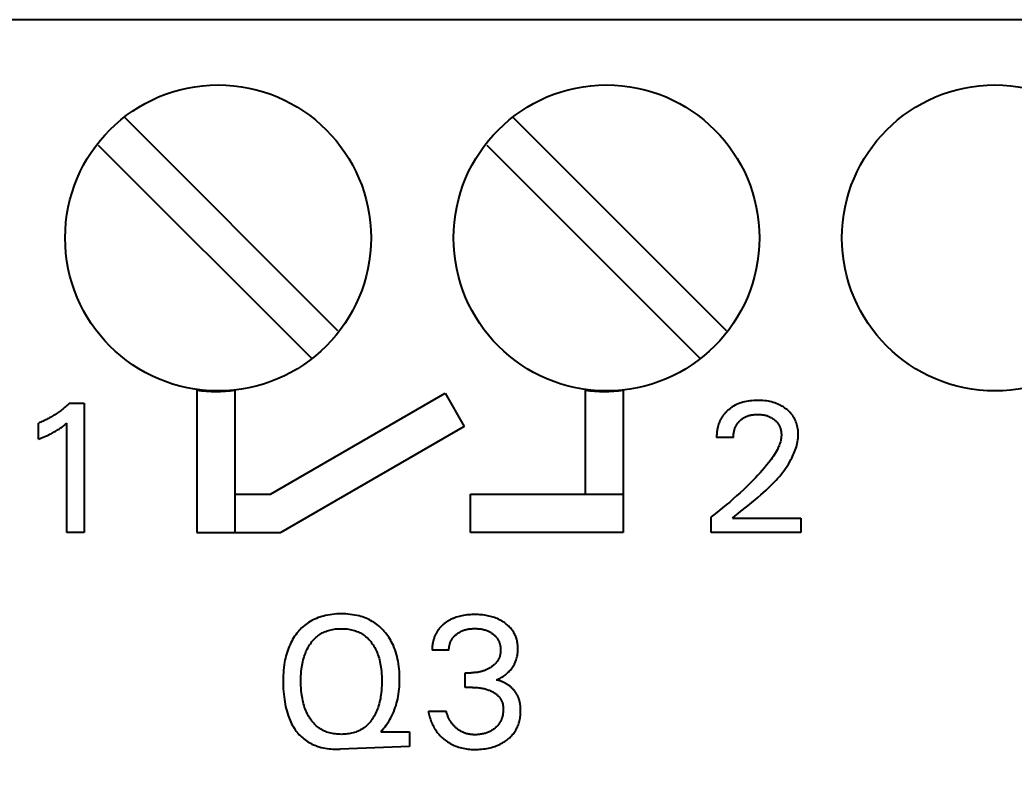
# Model space of a CAD drawing. Extents: x 0 to 420, y 0 to 297.
# Drawn here: x 150.22 to 163.22, y 171.09 to 180.86 of the extents above; entities that cross this region are included whole.
import ezdxf
from ezdxf.enums import TextEntityAlignment as Align

# ---------------------------------------------------------------- set-up
doc = ezdxf.new("R2010")
doc.units = 0
doc.header["$LTSCALE"] = 23.1
doc.layers.add('10000_FRONT', color=7, linetype='CONTINUOUS')
doc.layers.add('10100_DIM_FRONT', color=7, linetype='CONTINUOUS')
doc.dimstyles.get("Standard").update_dxf_attribs({"dimtxt": 2.5, "dimasz": 2.5, "dimexe": 1.25, "dimexo": 0.625, "dimtad": 1, "dimcen": 2.5, "dimazin": 3, "dimtfac": 1, "dimtmove": 0, "dimatfit": 3})

# ---------------------------------------------------------------- blocks, each defined once
blk = doc.blocks.new('*D1')
at = {"layer": '10100_DIM_FRONT', "color": 7, "linetype": 'CONTINUOUS'}
for p, q in [((138.963, 175.006), (138.963, 152.846)), ((183.263, 170.856), (183.263, 152.846)), ((138.963, 154.846), (161.113, 154.846)), ((183.263, 154.846), (161.113, 154.846))]:
    blk.add_line(p, q, dxfattribs=at)
for points in [[(142.463, 155.346), (138.963, 154.846), (142.463, 154.346)], [(179.763, 154.346), (183.263, 154.846), (179.763, 155.346)]]:
    blk.add_solid(points, dxfattribs=at)
blk.add_text('44.3', height=3.5, dxfattribs=at).set_placement((155.964, 155.721), (165.964, 155.721), align=Align.FIT)

msp = doc.modelspace()

# ---------------------------------------------------------------- linework, layer by layer
at = {"layer": '10000_FRONT', "color": 7, "linetype": 'CONTINUOUS'}
for p, q in [((182.263, 180.856), (148.763, 180.856)), ((154.381, 176.792), (151.596, 179.577)), ((159.461, 176.792), (156.676, 179.577)), ((151.246, 179.22), (154.03, 176.436)), ((156.326, 179.22), (159.11, 176.436)), ((152.533, 176.014), (152.533, 174.156)), ((153.033, 176.014), (153.033, 174.156)), ((153.499, 174.656), (155.783, 175.975)), ((155.783, 175.975), (156.033, 175.542)), ((157.613, 176.014), (157.613, 174.656)), ((158.113, 176.014), (158.113, 174.156)), ((150.835, 175.813), (150.822, 175.803)), ((150.847, 175.824), (150.835, 175.813)), ((150.859, 175.835), (150.847, 175.824)), ((150.87, 175.847), (150.859, 175.835)), ((150.87, 175.847), (151.063, 175.847)), ((151.063, 175.847), (151.063, 174.156)), ((159.575, 175.818), (159.556, 175.807)), ((159.594, 175.827), (159.575, 175.818)), ((159.614, 175.836), (159.594, 175.827)), ((159.635, 175.844), (159.614, 175.836)), ((159.656, 175.851), (159.635, 175.844)), ((159.677, 175.858), (159.656, 175.851)), ((159.698, 175.863), (159.677, 175.858)), ((159.72, 175.868), (159.698, 175.863)), ((159.744, 175.872), (159.72, 175.868)), ((159.769, 175.876), (159.744, 175.872)), ((159.793, 175.878), (159.769, 175.876)), ((159.818, 175.88), (159.793, 175.878)), ((159.842, 175.881), (159.818, 175.88)), ((159.867, 175.882), (159.842, 175.881)), ((159.891, 175.881), (159.867, 175.882)), ((159.915, 175.881), (159.891, 175.881)), ((159.939, 175.879), (159.915, 175.881)), ((159.962, 175.877), (159.939, 175.879)), ((159.986, 175.874), (159.962, 175.877)), ((160.01, 175.87), (159.986, 175.874)), ((160.031, 175.865), (160.01, 175.87)), ((160.052, 175.861), (160.031, 175.865)), ((160.073, 175.855), (160.052, 175.861)), ((160.094, 175.849), (160.073, 175.855)), ((160.114, 175.841), (160.094, 175.849)), ((160.134, 175.834), (160.114, 175.841)), ((160.152, 175.825), (160.134, 175.834)), ((160.171, 175.816), (160.152, 175.825)), ((160.188, 175.807), (160.171, 175.816)), ((150.666, 175.687), (150.652, 175.678)), ((150.679, 175.695), (150.666, 175.687)), ((150.693, 175.704), (150.679, 175.695)), ((150.706, 175.713), (150.693, 175.704)), ((150.72, 175.722), (150.706, 175.713)), ((150.733, 175.732), (150.72, 175.722)), ((150.746, 175.741), (150.733, 175.732)), ((150.759, 175.751), (150.746, 175.741)), ((150.772, 175.761), (150.759, 175.751)), ((150.785, 175.771), (150.772, 175.761)), ((150.797, 175.781), (150.785, 175.771)), ((150.81, 175.792), (150.797, 175.781)), ((150.822, 175.803), (150.81, 175.792)), ((159.415, 175.681), (159.411, 175.674)), ((159.42, 175.688), (159.415, 175.681)), ((159.425, 175.694), (159.42, 175.688)), ((159.43, 175.701), (159.425, 175.694)), ((159.435, 175.707), (159.43, 175.701)), ((159.441, 175.713), (159.435, 175.707)), ((159.446, 175.719), (159.441, 175.713)), ((159.452, 175.725), (159.446, 175.719)), ((159.457, 175.731), (159.452, 175.725)), ((159.463, 175.737), (159.457, 175.731)), ((159.469, 175.742), (159.463, 175.737)), ((159.475, 175.748), (159.469, 175.742)), ((159.481, 175.753), (159.475, 175.748)), ((159.487, 175.759), (159.481, 175.753)), ((159.504, 175.772), (159.487, 175.759)), ((159.521, 175.785), (159.504, 175.772)), ((159.538, 175.796), (159.521, 175.785)), ((159.556, 175.807), (159.538, 175.796)), ((159.74, 175.679), (159.75, 175.682)), ((159.75, 175.682), (159.759, 175.685)), ((159.759, 175.685), (159.769, 175.687)), ((159.769, 175.687), (159.779, 175.69)), ((159.779, 175.69), (159.79, 175.692)), ((159.79, 175.692), (159.801, 175.694)), ((159.801, 175.694), (159.812, 175.695)), ((159.812, 175.695), (159.823, 175.696)), ((159.823, 175.696), (159.834, 175.697)), ((159.834, 175.697), (159.845, 175.698)), ((159.845, 175.698), (159.856, 175.698)), ((159.856, 175.698), (159.867, 175.699)), ((159.867, 175.699), (159.879, 175.698)), ((159.879, 175.698), (159.891, 175.698)), ((159.891, 175.698), (159.904, 175.697)), ((159.904, 175.697), (159.916, 175.696)), ((159.916, 175.696), (159.928, 175.695)), ((159.928, 175.695), (159.94, 175.693)), ((159.94, 175.693), (159.952, 175.691)), ((159.952, 175.691), (159.962, 175.689)), ((159.962, 175.689), (159.971, 175.687)), ((159.971, 175.687), (159.981, 175.684)), ((159.981, 175.684), (159.99, 175.682)), ((159.99, 175.682), (159.999, 175.679)), ((160.206, 175.796), (160.188, 175.807)), ((160.223, 175.785), (160.206, 175.796)), ((160.239, 175.773), (160.223, 175.785)), ((160.254, 175.762), (160.239, 175.773)), ((160.268, 175.75), (160.254, 175.762)), ((160.281, 175.737), (160.268, 175.75)), ((160.294, 175.724), (160.281, 175.737)), ((160.306, 175.711), (160.294, 175.724)), ((160.318, 175.696), (160.306, 175.711)), ((160.329, 175.682), (160.318, 175.696)), ((160.339, 175.667), (160.329, 175.682)), ((150.478, 175.591), (150.463, 175.585)), ((150.463, 175.373), (150.463, 175.585)), ((150.493, 175.597), (150.478, 175.591)), ((150.508, 175.604), (150.493, 175.597)), ((150.523, 175.61), (150.508, 175.604)), ((150.538, 175.617), (150.523, 175.61)), ((150.552, 175.624), (150.538, 175.617)), ((150.567, 175.631), (150.552, 175.624)), ((150.582, 175.639), (150.567, 175.631)), ((150.596, 175.646), (150.582, 175.639)), ((150.61, 175.654), (150.596, 175.646)), ((150.624, 175.662), (150.61, 175.654)), ((150.638, 175.67), (150.624, 175.662)), ((150.652, 175.678), (150.638, 175.67)), ((150.788, 175.546), (150.799, 175.555)), ((150.799, 175.555), (150.817, 175.569)), ((150.817, 175.569), (150.835, 175.584)), ((150.835, 174.156), (150.835, 175.584)), ((159.355, 175.557), (159.352, 175.549)), ((159.358, 175.566), (159.355, 175.557)), ((159.36, 175.574), (159.358, 175.566)), ((159.363, 175.582), (159.36, 175.574)), ((159.366, 175.59), (159.363, 175.582)), ((159.37, 175.599), (159.366, 175.59)), ((159.373, 175.607), (159.37, 175.599)), ((159.377, 175.615), (159.373, 175.607)), ((159.38, 175.623), (159.377, 175.615)), ((159.384, 175.63), (159.38, 175.623)), ((159.388, 175.638), (159.384, 175.63)), ((159.393, 175.646), (159.388, 175.638)), ((159.397, 175.653), (159.393, 175.646)), ((159.402, 175.661), (159.397, 175.653)), ((159.406, 175.668), (159.402, 175.661)), ((159.411, 175.674), (159.406, 175.668)), ((159.588, 175.55), (159.592, 175.557)), ((159.592, 175.557), (159.596, 175.565)), ((159.596, 175.565), (159.601, 175.572)), ((159.601, 175.572), (159.606, 175.579)), ((159.606, 175.579), (159.611, 175.586)), ((159.611, 175.586), (159.616, 175.593)), ((159.616, 175.593), (159.622, 175.599)), ((159.622, 175.599), (159.628, 175.606)), ((159.628, 175.606), (159.633, 175.612)), ((159.633, 175.612), (159.64, 175.618)), ((159.64, 175.618), (159.647, 175.624)), ((159.647, 175.624), (159.654, 175.631)), ((159.654, 175.631), (159.662, 175.637)), ((159.662, 175.637), (159.67, 175.642)), ((159.67, 175.642), (159.678, 175.648)), ((159.678, 175.648), (159.686, 175.653)), ((159.686, 175.653), (159.695, 175.658)), ((159.695, 175.658), (159.703, 175.663)), ((159.703, 175.663), (159.712, 175.667)), ((159.712, 175.667), (159.721, 175.671)), ((159.721, 175.671), (159.731, 175.675)), ((159.731, 175.675), (159.74, 175.679)), ((159.999, 175.679), (160.008, 175.675)), ((160.008, 175.675), (160.017, 175.672)), ((160.017, 175.672), (160.026, 175.668)), ((160.026, 175.668), (160.035, 175.664)), ((160.035, 175.664), (160.043, 175.66)), ((160.043, 175.66), (160.051, 175.656)), ((160.051, 175.656), (160.059, 175.651)), ((160.059, 175.651), (160.066, 175.646)), ((160.066, 175.646), (160.074, 175.641)), ((160.074, 175.641), (160.081, 175.636)), ((160.081, 175.636), (160.088, 175.63)), ((160.088, 175.63), (160.095, 175.624)), ((160.095, 175.624), (160.101, 175.619)), ((160.101, 175.619), (160.107, 175.613)), ((160.107, 175.613), (160.113, 175.607)), ((160.113, 175.607), (160.119, 175.601)), ((160.119, 175.601), (160.124, 175.594)), ((160.124, 175.594), (160.13, 175.588)), ((160.13, 175.588), (160.135, 175.581)), ((160.135, 175.581), (160.139, 175.574)), ((160.139, 175.574), (160.144, 175.567)), ((160.144, 175.567), (160.148, 175.56)), ((160.148, 175.56), (160.152, 175.552)), ((160.152, 175.552), (160.156, 175.544)), ((160.348, 175.651), (160.339, 175.667)), ((160.356, 175.635), (160.348, 175.651)), ((160.364, 175.619), (160.356, 175.635)), ((160.371, 175.602), (160.364, 175.619)), ((160.377, 175.585), (160.371, 175.602)), ((160.383, 175.568), (160.377, 175.585)), ((160.388, 175.549), (160.383, 175.568)), ((150.568, 175.417), (150.583, 175.424)), ((150.583, 175.424), (150.598, 175.431)), ((150.598, 175.431), (150.613, 175.438)), ((150.613, 175.438), (150.628, 175.446)), ((150.628, 175.446), (150.643, 175.454)), ((150.643, 175.454), (150.658, 175.462)), ((150.658, 175.462), (150.67, 175.469)), ((150.67, 175.469), (150.683, 175.476)), ((150.683, 175.476), (150.696, 175.484)), ((150.696, 175.484), (150.708, 175.491)), ((150.708, 175.491), (150.721, 175.499)), ((150.721, 175.499), (150.733, 175.507)), ((150.733, 175.507), (150.744, 175.514)), ((150.744, 175.514), (150.754, 175.521)), ((150.754, 175.521), (150.765, 175.529)), ((150.765, 175.529), (150.776, 175.537)), ((150.776, 175.537), (150.788, 175.546)), ((156.033, 175.542), (153.633, 174.156)), ((159.334, 175.436), (159.333, 175.426)), ((159.333, 175.426), (159.333, 175.416)), ((159.335, 175.455), (159.334, 175.445)), ((159.334, 175.445), (159.334, 175.436)), ((159.336, 175.464), (159.335, 175.455)), ((159.337, 175.474), (159.336, 175.464)), ((159.339, 175.484), (159.337, 175.474)), ((159.34, 175.493), (159.339, 175.484)), ((159.342, 175.503), (159.34, 175.493)), ((159.344, 175.512), (159.342, 175.503)), ((159.346, 175.522), (159.344, 175.512)), ((159.348, 175.531), (159.346, 175.522)), ((159.35, 175.54), (159.348, 175.531)), ((159.352, 175.549), (159.35, 175.54)), ((159.554, 175.419), (159.555, 175.43)), ((159.555, 175.43), (159.556, 175.441)), ((159.556, 175.441), (159.557, 175.452)), ((159.557, 175.452), (159.559, 175.463)), ((159.559, 175.463), (159.561, 175.473)), ((159.561, 175.473), (159.563, 175.484)), ((159.563, 175.484), (159.565, 175.493)), ((159.565, 175.493), (159.568, 175.501)), ((159.568, 175.501), (159.57, 175.509)), ((159.57, 175.509), (159.573, 175.518)), ((159.573, 175.518), (159.576, 175.526)), ((159.576, 175.526), (159.58, 175.534)), ((159.58, 175.534), (159.584, 175.542)), ((159.584, 175.542), (159.588, 175.55)), ((160.156, 175.544), (160.159, 175.537)), ((160.159, 175.537), (160.162, 175.529)), ((160.162, 175.529), (160.165, 175.521)), ((160.165, 175.521), (160.167, 175.513)), ((160.167, 175.513), (160.17, 175.505)), ((160.17, 175.505), (160.172, 175.496)), ((160.172, 175.496), (160.174, 175.486)), ((160.174, 175.486), (160.176, 175.477)), ((160.176, 175.477), (160.177, 175.468)), ((160.177, 175.468), (160.179, 175.459)), ((160.179, 175.459), (160.179, 175.449)), ((160.179, 175.449), (160.18, 175.44)), ((160.18, 175.421), (160.179, 175.405)), ((160.18, 175.44), (160.18, 175.431)), ((160.18, 175.431), (160.18, 175.421)), ((160.392, 175.529), (160.388, 175.549)), ((160.395, 175.51), (160.392, 175.529)), ((160.398, 175.49), (160.395, 175.51)), ((160.399, 175.471), (160.398, 175.49)), ((160.4, 175.451), (160.399, 175.471)), ((160.4, 175.431), (160.4, 175.451)), ((160.4, 175.409), (160.4, 175.431)), ((150.463, 175.373), (150.484, 175.382)), ((150.484, 175.382), (150.505, 175.39)), ((150.505, 175.39), (150.526, 175.399)), ((150.526, 175.399), (150.547, 175.408)), ((150.547, 175.408), (150.568, 175.417)), ((159.333, 175.416), (159.333, 175.407)), ((159.333, 175.407), (159.333, 175.397)), ((159.554, 175.397), (159.333, 175.397)), ((159.554, 175.408), (159.554, 175.419)), ((159.554, 175.397), (159.554, 175.408)), ((160.152, 175.294), (160.145, 175.279)), ((160.157, 175.31), (160.152, 175.294)), ((160.163, 175.325), (160.157, 175.31)), ((160.167, 175.341), (160.163, 175.325)), ((160.171, 175.357), (160.167, 175.341)), ((160.175, 175.373), (160.171, 175.357)), ((160.177, 175.389), (160.175, 175.373)), ((160.179, 175.405), (160.177, 175.389)), ((160.376, 175.275), (160.382, 175.297)), ((160.382, 175.297), (160.387, 175.319)), ((160.387, 175.319), (160.392, 175.341)), ((160.392, 175.341), (160.395, 175.364)), ((160.395, 175.364), (160.398, 175.386)), ((160.398, 175.386), (160.4, 175.409)), ((160.089, 175.173), (160.076, 175.152)), ((160.103, 175.195), (160.089, 175.173)), ((160.116, 175.218), (160.103, 175.195)), ((160.128, 175.24), (160.116, 175.218)), ((160.139, 175.264), (160.128, 175.24)), ((160.145, 175.279), (160.139, 175.264)), ((160.326, 175.147), (160.335, 175.168)), ((160.335, 175.168), (160.345, 175.189)), ((160.345, 175.189), (160.353, 175.21)), ((160.353, 175.21), (160.361, 175.232)), ((160.361, 175.232), (160.369, 175.253)), ((160.369, 175.253), (160.376, 175.275)), ((159.987, 175.034), (159.959, 175)), ((160.015, 175.069), (159.987, 175.034)), ((160.031, 175.089), (160.015, 175.069)), ((160.046, 175.11), (160.031, 175.089)), ((160.061, 175.131), (160.046, 175.11)), ((160.076, 175.152), (160.061, 175.131)), ((160.254, 175.021), (160.272, 175.049)), ((160.272, 175.049), (160.289, 175.077)), ((160.289, 175.077), (160.305, 175.107)), ((160.305, 175.107), (160.316, 175.127)), ((160.316, 175.127), (160.326, 175.147)), ((159.901, 174.933), (159.87, 174.9)), ((159.93, 174.966), (159.901, 174.933)), ((159.959, 175), (159.93, 174.966)), ((160.155, 174.888), (160.176, 174.914)), ((160.176, 174.914), (160.196, 174.94)), ((160.196, 174.94), (160.216, 174.966)), ((160.216, 174.966), (160.235, 174.993)), ((160.235, 174.993), (160.254, 175.021)), ((159.768, 174.794), (159.726, 174.753)), ((159.809, 174.836), (159.768, 174.794)), ((159.84, 174.868), (159.809, 174.836)), ((159.87, 174.9), (159.84, 174.868)), ((160.042, 174.767), (160.065, 174.79)), ((160.065, 174.79), (160.088, 174.814)), ((160.088, 174.814), (160.111, 174.839)), ((160.111, 174.839), (160.133, 174.863)), ((160.133, 174.863), (160.155, 174.888)), ((153.033, 174.656), (153.499, 174.656)), ((156.113, 174.156), (156.113, 174.656)), ((156.113, 174.656), (158.113, 174.656)), ((159.64, 174.673), (159.595, 174.633)), ((159.683, 174.713), (159.64, 174.673)), ((159.726, 174.753), (159.683, 174.713)), ((159.874, 174.614), (159.911, 174.646)), ((159.911, 174.646), (159.947, 174.678)), ((159.947, 174.678), (159.983, 174.71)), ((159.983, 174.71), (160.018, 174.744)), ((160.018, 174.744), (160.042, 174.767)), ((159.458, 174.515), (159.41, 174.475)), ((159.504, 174.553), (159.458, 174.515)), ((159.55, 174.593), (159.504, 174.553)), ((159.595, 174.633), (159.55, 174.593)), ((159.724, 174.492), (159.762, 174.522)), ((159.762, 174.522), (159.799, 174.552)), ((159.799, 174.552), (159.837, 174.583)), ((159.837, 174.583), (159.874, 174.614)), ((159.313, 174.398), (159.263, 174.36)), ((159.362, 174.436), (159.313, 174.398)), ((159.41, 174.475), (159.362, 174.436)), ((159.576, 174.372), (159.613, 174.402)), ((159.613, 174.402), (159.65, 174.432)), ((159.65, 174.432), (159.724, 174.492)), ((159.263, 174.156), (159.263, 174.36)), ((159.54, 174.342), (159.576, 174.372)), ((159.54, 174.342), (160.435, 174.342)), ((160.435, 174.342), (160.435, 174.156)), ((151.063, 174.156), (150.835, 174.156)), ((152.533, 174.156), (153.633, 174.156)), ((158.113, 174.156), (156.113, 174.156)), ((160.435, 174.156), (159.263, 174.156)), ((154.306, 173.084), (154.277, 173.08)), ((154.336, 173.087), (154.306, 173.084)), ((154.365, 173.089), (154.336, 173.087)), ((154.395, 173.09), (154.365, 173.089)), ((154.425, 173.09), (154.395, 173.09)), ((154.454, 173.09), (154.425, 173.09)), ((154.483, 173.089), (154.454, 173.09)), ((154.512, 173.087), (154.483, 173.089)), ((154.541, 173.084), (154.512, 173.087)), ((154.57, 173.08), (154.541, 173.084)), ((154.599, 173.075), (154.57, 173.08)), ((156.13, 173.081), (156.108, 173.08)), ((156.151, 173.081), (156.13, 173.081)), ((156.173, 173.082), (156.151, 173.081)), ((156.194, 173.081), (156.173, 173.082)), ((156.215, 173.081), (156.194, 173.081)), ((156.235, 173.08), (156.215, 173.081)), ((153.959, 172.951), (153.941, 172.937)), ((153.978, 172.965), (153.959, 172.951)), ((153.997, 172.978), (153.978, 172.965)), ((154.017, 172.99), (153.997, 172.978)), ((154.037, 173.002), (154.017, 172.99)), ((154.058, 173.013), (154.037, 173.002)), ((154.079, 173.023), (154.058, 173.013)), ((154.101, 173.032), (154.079, 173.023)), ((154.123, 173.041), (154.101, 173.032)), ((154.145, 173.049), (154.123, 173.041)), ((154.168, 173.056), (154.145, 173.049)), ((154.19, 173.062), (154.168, 173.056)), ((154.219, 173.069), (154.19, 173.062)), ((154.248, 173.075), (154.219, 173.069)), ((154.277, 173.08), (154.248, 173.075)), ((154.628, 173.07), (154.599, 173.075)), ((154.656, 173.063), (154.628, 173.07)), ((154.679, 173.057), (154.656, 173.063)), ((154.701, 173.05), (154.679, 173.057)), ((154.723, 173.042), (154.701, 173.05)), ((154.745, 173.034), (154.723, 173.042)), ((154.766, 173.025), (154.745, 173.034)), ((154.788, 173.015), (154.766, 173.025)), ((154.808, 173.004), (154.788, 173.015)), ((154.829, 172.993), (154.808, 173.004)), ((154.849, 172.981), (154.829, 172.993)), ((154.868, 172.968), (154.849, 172.981)), ((154.886, 172.955), (154.868, 172.968)), ((154.904, 172.941), (154.886, 172.955)), ((155.76, 172.953), (155.752, 172.947)), ((155.767, 172.959), (155.76, 172.953)), ((155.775, 172.965), (155.767, 172.959)), ((155.782, 172.971), (155.775, 172.965)), ((155.791, 172.977), (155.782, 172.971)), ((155.8, 172.983), (155.791, 172.977)), ((155.808, 172.989), (155.8, 172.983)), ((155.817, 172.994), (155.808, 172.989)), ((155.826, 173), (155.817, 172.994)), ((155.835, 173.005), (155.826, 173)), ((155.845, 173.01), (155.835, 173.005)), ((155.854, 173.015), (155.845, 173.01)), ((155.863, 173.02), (155.854, 173.015)), ((155.873, 173.024), (155.863, 173.02)), ((155.883, 173.028), (155.873, 173.024)), ((155.892, 173.032), (155.883, 173.028)), ((155.91, 173.039), (155.892, 173.032)), ((155.928, 173.046), (155.91, 173.039)), ((155.947, 173.052), (155.928, 173.046)), ((155.966, 173.057), (155.947, 173.052)), ((155.984, 173.062), (155.966, 173.057)), ((156.003, 173.066), (155.984, 173.062)), ((156.022, 173.069), (156.003, 173.066)), ((156.044, 173.073), (156.022, 173.069)), ((156.065, 173.076), (156.044, 173.073)), ((156.087, 173.078), (156.065, 173.076)), ((156.108, 173.08), (156.087, 173.078)), ((156.256, 173.078), (156.235, 173.08)), ((156.277, 173.076), (156.256, 173.078)), ((156.298, 173.073), (156.277, 173.076)), ((156.318, 173.07), (156.298, 173.073)), ((156.337, 173.066), (156.318, 173.07)), ((156.356, 173.062), (156.337, 173.066)), ((156.374, 173.058), (156.356, 173.062)), ((156.392, 173.053), (156.374, 173.058)), ((156.411, 173.047), (156.392, 173.053)), ((156.429, 173.041), (156.411, 173.047)), ((156.446, 173.035), (156.429, 173.041)), ((156.463, 173.028), (156.446, 173.035)), ((156.479, 173.02), (156.463, 173.028)), ((156.495, 173.012), (156.479, 173.02)), ((156.511, 173.004), (156.495, 173.012)), ((156.527, 172.995), (156.511, 173.004)), ((156.542, 172.986), (156.527, 172.995)), ((156.557, 172.976), (156.542, 172.986)), ((156.569, 172.967), (156.557, 172.976)), ((156.581, 172.958), (156.569, 172.967)), ((156.593, 172.948), (156.581, 172.958)), ((153.844, 172.837), (153.829, 172.817)), ((153.859, 172.855), (153.844, 172.837)), ((153.874, 172.872), (153.859, 172.855)), ((153.89, 172.889), (153.874, 172.872)), ((153.906, 172.906), (153.89, 172.889)), ((153.923, 172.921), (153.906, 172.906)), ((153.941, 172.937), (153.923, 172.921)), ((154.131, 172.813), (154.145, 172.823)), ((154.145, 172.823), (154.16, 172.832)), ((154.16, 172.832), (154.175, 172.841)), ((154.175, 172.841), (154.19, 172.848)), ((154.19, 172.848), (154.206, 172.856)), ((154.206, 172.856), (154.222, 172.862)), ((154.222, 172.862), (154.238, 172.868)), ((154.238, 172.868), (154.255, 172.874)), ((154.255, 172.874), (154.273, 172.879)), ((154.273, 172.879), (154.292, 172.884)), ((154.292, 172.884), (154.31, 172.887)), ((154.31, 172.887), (154.329, 172.891)), ((154.329, 172.891), (154.348, 172.893)), ((154.348, 172.893), (154.367, 172.895)), ((154.367, 172.895), (154.386, 172.896)), ((154.386, 172.896), (154.405, 172.897)), ((154.405, 172.897), (154.425, 172.897)), ((154.425, 172.897), (154.444, 172.897)), ((154.444, 172.897), (154.463, 172.896)), ((154.463, 172.896), (154.482, 172.895)), ((154.482, 172.895), (154.501, 172.893)), ((154.501, 172.893), (154.52, 172.891)), ((154.52, 172.891), (154.539, 172.887)), ((154.539, 172.887), (154.558, 172.884)), ((154.558, 172.884), (154.577, 172.879)), ((154.577, 172.879), (154.595, 172.874)), ((154.595, 172.874), (154.611, 172.868)), ((154.611, 172.868), (154.628, 172.862)), ((154.628, 172.862), (154.644, 172.856)), ((154.644, 172.856), (154.66, 172.848)), ((154.66, 172.848), (154.675, 172.841)), ((154.675, 172.841), (154.69, 172.832)), ((154.69, 172.832), (154.705, 172.823)), ((154.705, 172.823), (154.72, 172.813)), ((154.922, 172.926), (154.904, 172.941)), ((154.939, 172.911), (154.922, 172.926)), ((154.956, 172.895), (154.939, 172.911)), ((154.972, 172.879), (154.956, 172.895)), ((154.987, 172.862), (154.972, 172.879)), ((155.002, 172.844), (154.987, 172.862)), ((155.017, 172.825), (155.002, 172.844)), ((155.032, 172.805), (155.017, 172.825)), ((155.659, 172.828), (155.655, 172.819)), ((155.663, 172.836), (155.659, 172.828)), ((155.668, 172.844), (155.663, 172.836)), ((155.673, 172.852), (155.668, 172.844)), ((155.678, 172.86), (155.673, 172.852)), ((155.683, 172.868), (155.678, 172.86)), ((155.688, 172.876), (155.683, 172.868)), ((155.694, 172.884), (155.688, 172.876)), ((155.699, 172.891), (155.694, 172.884)), ((155.706, 172.899), (155.699, 172.891)), ((155.712, 172.906), (155.706, 172.899)), ((155.718, 172.913), (155.712, 172.906)), ((155.725, 172.92), (155.718, 172.913)), ((155.731, 172.927), (155.725, 172.92)), ((155.738, 172.934), (155.731, 172.927)), ((155.745, 172.94), (155.738, 172.934)), ((155.752, 172.947), (155.745, 172.94)), ((155.922, 172.817), (155.929, 172.823)), ((155.929, 172.823), (155.937, 172.829)), ((155.937, 172.829), (155.946, 172.835)), ((155.946, 172.835), (155.955, 172.841)), ((155.955, 172.841), (155.964, 172.847)), ((155.964, 172.847), (155.974, 172.853)), ((155.974, 172.853), (155.984, 172.858)), ((155.984, 172.858), (155.994, 172.863)), ((155.994, 172.863), (156.004, 172.868)), ((156.004, 172.868), (156.015, 172.872)), ((156.015, 172.872), (156.026, 172.876)), ((156.026, 172.876), (156.037, 172.88)), ((156.037, 172.88), (156.048, 172.883)), ((156.048, 172.883), (156.059, 172.886)), ((156.059, 172.886), (156.07, 172.889)), ((156.07, 172.889), (156.082, 172.891)), ((156.082, 172.891), (156.094, 172.893)), ((156.094, 172.893), (156.107, 172.895)), ((156.107, 172.895), (156.12, 172.896)), ((156.12, 172.896), (156.132, 172.897)), ((156.132, 172.897), (156.145, 172.898)), ((156.145, 172.898), (156.158, 172.898)), ((156.158, 172.898), (156.17, 172.899)), ((156.17, 172.899), (156.183, 172.898)), ((156.183, 172.898), (156.196, 172.898)), ((156.196, 172.898), (156.209, 172.897)), ((156.209, 172.897), (156.222, 172.896)), ((156.222, 172.896), (156.235, 172.895)), ((156.235, 172.895), (156.248, 172.893)), ((156.248, 172.893), (156.261, 172.891)), ((156.261, 172.891), (156.272, 172.889)), ((156.272, 172.889), (156.284, 172.886)), ((156.284, 172.886), (156.295, 172.883)), ((156.295, 172.883), (156.307, 172.88)), ((156.307, 172.88), (156.318, 172.876)), ((156.318, 172.876), (156.329, 172.872)), ((156.329, 172.872), (156.34, 172.868)), ((156.34, 172.868), (156.348, 172.864)), ((156.348, 172.864), (156.357, 172.859)), ((156.357, 172.859), (156.366, 172.855)), ((156.366, 172.855), (156.374, 172.85)), ((156.374, 172.85), (156.383, 172.845)), ((156.383, 172.845), (156.391, 172.84)), ((156.391, 172.84), (156.399, 172.834)), ((156.399, 172.834), (156.407, 172.829)), ((156.407, 172.829), (156.414, 172.823)), ((156.414, 172.823), (156.421, 172.817)), ((156.604, 172.938), (156.593, 172.948)), ((156.615, 172.928), (156.604, 172.938)), ((156.626, 172.917), (156.615, 172.928)), ((156.636, 172.906), (156.626, 172.917)), ((156.646, 172.895), (156.636, 172.906)), ((156.656, 172.883), (156.646, 172.895)), ((156.664, 172.871), (156.656, 172.883)), ((156.672, 172.86), (156.664, 172.871)), ((156.679, 172.847), (156.672, 172.86)), ((156.687, 172.835), (156.679, 172.847)), ((156.693, 172.822), (156.687, 172.835)), ((156.699, 172.809), (156.693, 172.822)), ((153.764, 172.711), (153.754, 172.689)), ((153.776, 172.733), (153.764, 172.711)), ((153.788, 172.755), (153.776, 172.733)), ((153.801, 172.776), (153.788, 172.755)), ((153.814, 172.797), (153.801, 172.776)), ((153.829, 172.817), (153.814, 172.797)), ((154.01, 172.685), (154.02, 172.7)), ((154.02, 172.7), (154.03, 172.714)), ((154.03, 172.714), (154.041, 172.729)), ((154.041, 172.729), (154.053, 172.742)), ((154.053, 172.742), (154.064, 172.755)), ((154.064, 172.755), (154.077, 172.768)), ((154.077, 172.768), (154.09, 172.78)), ((154.09, 172.78), (154.103, 172.792)), ((154.103, 172.792), (154.117, 172.803)), ((154.117, 172.803), (154.131, 172.813)), ((154.72, 172.813), (154.734, 172.803)), ((154.734, 172.803), (154.747, 172.792)), ((154.747, 172.792), (154.761, 172.78)), ((154.761, 172.78), (154.774, 172.768)), ((154.774, 172.768), (154.786, 172.755)), ((154.786, 172.755), (154.798, 172.742)), ((154.798, 172.742), (154.809, 172.729)), ((154.809, 172.729), (154.82, 172.714)), ((154.82, 172.714), (154.83, 172.7)), ((154.83, 172.7), (154.84, 172.685)), ((155.046, 172.784), (155.032, 172.805)), ((155.059, 172.764), (155.046, 172.784)), ((155.071, 172.742), (155.059, 172.764)), ((155.083, 172.72), (155.071, 172.742)), ((155.094, 172.698), (155.083, 172.72)), ((155.105, 172.676), (155.094, 172.698)), ((155.617, 172.691), (155.616, 172.681)), ((155.619, 172.701), (155.617, 172.691)), ((155.62, 172.71), (155.619, 172.701)), ((155.622, 172.72), (155.62, 172.71)), ((155.624, 172.729), (155.622, 172.72)), ((155.626, 172.738), (155.624, 172.729)), ((155.629, 172.748), (155.626, 172.738)), ((155.631, 172.757), (155.629, 172.748)), ((155.634, 172.766), (155.631, 172.757)), ((155.637, 172.775), (155.634, 172.766)), ((155.64, 172.784), (155.637, 172.775)), ((155.644, 172.793), (155.64, 172.784)), ((155.647, 172.802), (155.644, 172.793)), ((155.651, 172.811), (155.647, 172.802)), ((155.655, 172.819), (155.651, 172.811)), ((155.842, 172.69), (155.845, 172.699)), ((155.845, 172.699), (155.847, 172.708)), ((155.847, 172.708), (155.85, 172.716)), ((155.85, 172.716), (155.853, 172.724)), ((155.853, 172.724), (155.857, 172.732)), ((155.857, 172.732), (155.861, 172.74)), ((155.861, 172.74), (155.865, 172.748)), ((155.865, 172.748), (155.869, 172.756)), ((155.869, 172.756), (155.874, 172.763)), ((155.874, 172.763), (155.879, 172.771)), ((155.879, 172.771), (155.884, 172.778)), ((155.884, 172.778), (155.89, 172.785)), ((155.89, 172.785), (155.896, 172.792)), ((155.896, 172.792), (155.902, 172.799)), ((155.902, 172.799), (155.909, 172.805)), ((155.909, 172.805), (155.915, 172.811)), ((155.915, 172.811), (155.922, 172.817)), ((156.421, 172.817), (156.427, 172.811)), ((156.427, 172.811), (156.434, 172.805)), ((156.434, 172.805), (156.44, 172.799)), ((156.44, 172.799), (156.446, 172.792)), ((156.446, 172.792), (156.452, 172.785)), ((156.452, 172.785), (156.457, 172.778)), ((156.457, 172.778), (156.463, 172.771)), ((156.463, 172.771), (156.468, 172.763)), ((156.468, 172.763), (156.472, 172.756)), ((156.472, 172.756), (156.477, 172.748)), ((156.477, 172.748), (156.481, 172.74)), ((156.481, 172.74), (156.484, 172.732)), ((156.484, 172.732), (156.488, 172.724)), ((156.488, 172.724), (156.491, 172.716)), ((156.491, 172.716), (156.494, 172.707)), ((156.494, 172.707), (156.496, 172.699)), ((156.496, 172.699), (156.499, 172.689)), ((156.705, 172.796), (156.699, 172.809)), ((156.71, 172.783), (156.705, 172.796)), ((156.715, 172.769), (156.71, 172.783)), ((156.719, 172.754), (156.715, 172.769)), ((156.723, 172.74), (156.719, 172.754)), ((156.726, 172.725), (156.723, 172.74)), ((156.728, 172.71), (156.726, 172.725)), ((156.731, 172.695), (156.728, 172.71)), ((156.732, 172.679), (156.731, 172.695)), ((153.707, 172.565), (153.7, 172.539)), ((153.715, 172.591), (153.707, 172.565)), ((153.724, 172.616), (153.715, 172.591)), ((153.733, 172.641), (153.724, 172.616)), ((153.743, 172.666), (153.733, 172.641)), ((153.754, 172.689), (153.743, 172.666)), ((153.947, 172.554), (153.954, 172.574)), ((153.954, 172.574), (153.962, 172.593)), ((153.962, 172.593), (153.97, 172.612)), ((153.97, 172.612), (153.979, 172.631)), ((153.979, 172.631), (153.989, 172.649)), ((153.989, 172.649), (153.999, 172.668)), ((153.999, 172.668), (154.01, 172.685)), ((154.84, 172.685), (154.851, 172.668)), ((154.851, 172.668), (154.862, 172.649)), ((154.862, 172.649), (154.871, 172.631)), ((154.871, 172.631), (154.88, 172.612)), ((154.88, 172.612), (154.889, 172.593)), ((154.889, 172.593), (154.897, 172.574)), ((154.897, 172.574), (154.904, 172.554)), ((155.117, 172.648), (155.105, 172.676)), ((155.127, 172.619), (155.117, 172.648)), ((155.137, 172.59), (155.127, 172.619)), ((155.146, 172.561), (155.137, 172.59)), ((155.154, 172.532), (155.146, 172.561)), ((155.613, 172.633), (155.612, 172.624)), ((155.612, 172.624), (155.613, 172.614)), ((155.614, 172.662), (155.613, 172.653)), ((155.613, 172.653), (155.613, 172.643)), ((155.613, 172.643), (155.613, 172.633)), ((155.833, 172.614), (155.613, 172.614)), ((155.615, 172.672), (155.614, 172.662)), ((155.616, 172.681), (155.615, 172.672)), ((155.833, 172.633), (155.834, 172.643)), ((155.833, 172.624), (155.833, 172.633)), ((155.833, 172.614), (155.833, 172.624)), ((155.834, 172.643), (155.835, 172.652)), ((155.835, 172.652), (155.836, 172.662)), ((155.836, 172.662), (155.838, 172.671)), ((155.838, 172.671), (155.84, 172.681)), ((155.84, 172.681), (155.842, 172.69)), ((156.499, 172.689), (156.501, 172.68)), ((156.501, 172.68), (156.503, 172.67)), ((156.503, 172.561), (156.501, 172.554)), ((156.503, 172.67), (156.505, 172.66)), ((156.504, 172.568), (156.503, 172.561)), ((156.505, 172.576), (156.504, 172.568)), ((156.505, 172.66), (156.506, 172.651)), ((156.506, 172.583), (156.505, 172.576)), ((156.506, 172.651), (156.507, 172.641)), ((156.507, 172.59), (156.506, 172.583)), ((156.507, 172.641), (156.507, 172.631)), ((156.507, 172.631), (156.508, 172.622)), ((156.508, 172.605), (156.507, 172.597)), ((156.507, 172.597), (156.507, 172.59)), ((156.508, 172.622), (156.508, 172.612)), ((156.508, 172.612), (156.508, 172.605)), ((156.728, 172.552), (156.73, 172.569)), ((156.73, 172.569), (156.732, 172.585)), ((156.733, 172.664), (156.732, 172.679)), ((156.732, 172.585), (156.733, 172.601)), ((156.734, 172.649), (156.733, 172.664)), ((156.733, 172.601), (156.734, 172.617)), ((156.734, 172.634), (156.734, 172.649)), ((156.734, 172.617), (156.734, 172.634)), ((153.683, 172.46), (153.678, 172.425)), ((153.688, 172.486), (153.683, 172.46)), ((153.694, 172.512), (153.688, 172.486)), ((153.7, 172.539), (153.694, 172.512)), ((153.912, 172.42), (153.916, 172.443)), ((153.916, 172.443), (153.921, 172.465)), ((153.921, 172.465), (153.926, 172.488)), ((153.926, 172.488), (153.933, 172.51)), ((153.933, 172.51), (153.939, 172.532)), ((153.939, 172.532), (153.947, 172.554)), ((154.904, 172.554), (154.911, 172.532)), ((154.911, 172.532), (154.918, 172.51)), ((154.918, 172.51), (154.924, 172.488)), ((154.924, 172.488), (154.929, 172.465)), ((154.929, 172.465), (154.934, 172.443)), ((154.934, 172.443), (154.938, 172.42)), ((155.161, 172.502), (155.154, 172.532)), ((155.167, 172.472), (155.161, 172.502)), ((155.172, 172.438), (155.167, 172.472)), ((155.177, 172.404), (155.172, 172.438)), ((156.429, 172.43), (156.423, 172.425)), ((156.434, 172.435), (156.429, 172.43)), ((156.44, 172.441), (156.434, 172.435)), ((156.445, 172.447), (156.44, 172.441)), ((156.45, 172.453), (156.445, 172.447)), ((156.455, 172.458), (156.45, 172.453)), ((156.459, 172.464), (156.455, 172.458)), ((156.464, 172.47), (156.459, 172.464)), ((156.468, 172.476), (156.464, 172.47)), ((156.472, 172.482), (156.468, 172.476)), ((156.475, 172.488), (156.472, 172.482)), ((156.479, 172.494), (156.475, 172.488)), ((156.482, 172.5), (156.479, 172.494)), ((156.485, 172.507), (156.482, 172.5)), ((156.488, 172.513), (156.485, 172.507)), ((156.491, 172.52), (156.488, 172.513)), ((156.493, 172.526), (156.491, 172.52)), ((156.496, 172.533), (156.493, 172.526)), ((156.498, 172.54), (156.496, 172.533)), ((156.5, 172.547), (156.498, 172.54)), ((156.501, 172.554), (156.5, 172.547)), ((156.681, 172.42), (156.689, 172.434)), ((156.689, 172.434), (156.695, 172.448)), ((156.695, 172.448), (156.702, 172.462)), ((156.702, 172.462), (156.707, 172.476)), ((156.707, 172.476), (156.712, 172.49)), ((156.712, 172.49), (156.717, 172.505)), ((156.717, 172.505), (156.721, 172.521)), ((156.721, 172.521), (156.725, 172.537)), ((156.725, 172.537), (156.728, 172.552)), ((153.667, 172.321), (153.665, 172.286)), ((153.669, 172.356), (153.667, 172.321)), ((153.673, 172.391), (153.669, 172.356)), ((153.678, 172.425), (153.673, 172.391)), ((153.897, 172.275), (153.899, 172.306)), ((153.899, 172.306), (153.901, 172.336)), ((153.901, 172.336), (153.904, 172.367)), ((153.904, 172.367), (153.908, 172.397)), ((153.908, 172.397), (153.912, 172.42)), ((154.938, 172.42), (154.942, 172.397)), ((154.942, 172.397), (154.946, 172.367)), ((154.946, 172.367), (154.949, 172.336)), ((154.949, 172.336), (154.952, 172.306)), ((154.952, 172.306), (154.953, 172.275)), ((155.181, 172.37), (155.177, 172.404)), ((155.184, 172.336), (155.181, 172.37)), ((155.186, 172.302), (155.184, 172.336)), ((155.187, 172.268), (155.186, 172.302)), ((156.046, 172.13), (156.046, 172.32)), ((156.046, 172.32), (156.122, 172.32)), ((156.133, 172.32), (156.122, 172.32)), ((156.143, 172.321), (156.133, 172.32)), ((156.153, 172.321), (156.143, 172.321)), ((156.164, 172.322), (156.153, 172.321)), ((156.174, 172.323), (156.164, 172.322)), ((156.185, 172.324), (156.174, 172.323)), ((156.195, 172.325), (156.185, 172.324)), ((156.205, 172.326), (156.195, 172.325)), ((156.215, 172.328), (156.205, 172.326)), ((156.225, 172.33), (156.215, 172.328)), ((156.235, 172.332), (156.225, 172.33)), ((156.244, 172.334), (156.235, 172.332)), ((156.254, 172.337), (156.244, 172.334)), ((156.264, 172.339), (156.254, 172.337)), ((156.273, 172.342), (156.264, 172.339)), ((156.282, 172.345), (156.273, 172.342)), ((156.292, 172.348), (156.282, 172.345)), ((156.301, 172.352), (156.292, 172.348)), ((156.31, 172.355), (156.301, 172.352)), ((156.319, 172.359), (156.31, 172.355)), ((156.328, 172.363), (156.319, 172.359)), ((156.337, 172.367), (156.328, 172.363)), ((156.345, 172.372), (156.337, 172.367)), ((156.354, 172.376), (156.345, 172.372)), ((156.362, 172.381), (156.354, 172.376)), ((156.371, 172.386), (156.362, 172.381)), ((156.379, 172.391), (156.371, 172.386)), ((156.385, 172.396), (156.379, 172.391)), ((156.392, 172.4), (156.385, 172.396)), ((156.398, 172.405), (156.392, 172.4)), ((156.405, 172.41), (156.398, 172.405)), ((156.411, 172.414), (156.405, 172.41)), ((156.417, 172.419), (156.411, 172.414)), ((156.423, 172.425), (156.417, 172.419)), ((156.566, 172.291), (156.579, 172.301)), ((156.579, 172.301), (156.591, 172.311)), ((156.591, 172.311), (156.603, 172.322)), ((156.603, 172.322), (156.614, 172.333)), ((156.614, 172.333), (156.625, 172.344)), ((156.625, 172.344), (156.636, 172.356)), ((156.636, 172.356), (156.646, 172.368)), ((156.646, 172.368), (156.656, 172.381)), ((156.656, 172.381), (156.665, 172.394)), ((156.665, 172.394), (156.673, 172.407)), ((156.673, 172.407), (156.681, 172.42)), ((153.664, 172.252), (153.663, 172.217)), ((153.663, 172.217), (153.663, 172.181)), ((153.663, 172.181), (153.664, 172.146)), ((153.665, 172.286), (153.664, 172.252)), ((153.896, 172.245), (153.897, 172.275)), ((153.896, 172.214), (153.896, 172.245)), ((153.896, 172.183), (153.896, 172.214)), ((153.897, 172.152), (153.896, 172.183)), ((154.953, 172.275), (154.954, 172.245)), ((154.954, 172.183), (154.953, 172.152)), ((154.954, 172.245), (154.955, 172.214)), ((154.955, 172.214), (154.954, 172.183)), ((155.186, 172.17), (155.187, 172.201)), ((155.187, 172.234), (155.187, 172.268)), ((155.187, 172.201), (155.187, 172.234)), ((156.455, 172.226), (156.47, 172.233)), ((156.463, 172.225), (156.455, 172.226)), ((156.471, 172.223), (156.463, 172.225)), ((156.47, 172.233), (156.484, 172.24)), ((156.479, 172.221), (156.471, 172.223)), ((156.487, 172.218), (156.479, 172.221)), ((156.484, 172.24), (156.498, 172.247)), ((156.495, 172.216), (156.487, 172.218)), ((156.503, 172.213), (156.495, 172.216)), ((156.498, 172.247), (156.513, 172.255)), ((156.511, 172.211), (156.503, 172.213)), ((156.519, 172.208), (156.511, 172.211)), ((156.513, 172.255), (156.526, 172.264)), ((156.527, 172.204), (156.519, 172.208)), ((156.526, 172.264), (156.54, 172.272)), ((156.535, 172.201), (156.527, 172.204)), ((156.543, 172.198), (156.535, 172.201)), ((156.54, 172.272), (156.553, 172.281)), ((156.55, 172.194), (156.543, 172.198)), ((156.558, 172.19), (156.55, 172.194)), ((156.553, 172.281), (156.566, 172.291)), ((156.566, 172.186), (156.558, 172.19)), ((156.573, 172.182), (156.566, 172.186)), ((156.581, 172.178), (156.573, 172.182)), ((156.588, 172.173), (156.581, 172.178)), ((156.595, 172.169), (156.588, 172.173)), ((153.664, 172.146), (153.666, 172.111)), ((153.666, 172.111), (153.668, 172.076)), ((153.668, 172.076), (153.671, 172.041)), ((153.671, 172.041), (153.675, 172.006)), ((153.899, 172.121), (153.897, 172.152)), ((153.901, 172.09), (153.899, 172.121)), ((153.904, 172.059), (153.901, 172.09)), ((153.908, 172.028), (153.904, 172.059)), ((154.946, 172.059), (154.942, 172.028)), ((154.949, 172.09), (154.946, 172.059)), ((154.952, 172.121), (154.949, 172.09)), ((154.953, 172.152), (154.952, 172.121)), ((155.168, 172.011), (155.173, 172.042)), ((155.173, 172.042), (155.178, 172.074)), ((155.178, 172.074), (155.181, 172.106)), ((155.181, 172.106), (155.184, 172.138)), ((155.184, 172.138), (155.186, 172.17)), ((156.139, 172.13), (156.046, 172.13)), ((156.139, 172.13), (156.156, 172.13)), ((156.156, 172.13), (156.173, 172.129)), ((156.173, 172.129), (156.189, 172.128)), ((156.189, 172.128), (156.206, 172.127)), ((156.206, 172.127), (156.223, 172.125)), ((156.223, 172.125), (156.24, 172.123)), ((156.24, 172.123), (156.253, 172.121)), ((156.253, 172.121), (156.265, 172.119)), ((156.265, 172.119), (156.278, 172.116)), ((156.278, 172.116), (156.291, 172.114)), ((156.291, 172.114), (156.304, 172.11)), ((156.304, 172.11), (156.317, 172.107)), ((156.317, 172.107), (156.329, 172.103)), ((156.329, 172.103), (156.341, 172.099)), ((156.341, 172.099), (156.352, 172.095)), ((156.352, 172.095), (156.364, 172.091)), ((156.364, 172.091), (156.375, 172.086)), ((156.375, 172.086), (156.386, 172.081)), ((156.386, 172.081), (156.397, 172.075)), ((156.397, 172.075), (156.408, 172.07)), ((156.408, 172.07), (156.416, 172.065)), ((156.416, 172.065), (156.424, 172.06)), ((156.424, 172.06), (156.432, 172.055)), ((156.432, 172.055), (156.44, 172.049)), ((156.44, 172.049), (156.448, 172.044)), ((156.448, 172.044), (156.455, 172.038)), ((156.602, 172.164), (156.595, 172.169)), ((156.609, 172.159), (156.602, 172.164)), ((156.616, 172.154), (156.609, 172.159)), ((156.623, 172.149), (156.616, 172.154)), ((156.63, 172.144), (156.623, 172.149)), ((156.636, 172.139), (156.63, 172.144)), ((156.643, 172.133), (156.636, 172.139)), ((156.649, 172.128), (156.643, 172.133)), ((156.655, 172.122), (156.649, 172.128)), ((156.661, 172.117), (156.655, 172.122)), ((156.666, 172.111), (156.661, 172.117)), ((156.672, 172.105), (156.666, 172.111)), ((156.678, 172.099), (156.672, 172.105)), ((156.683, 172.093), (156.678, 172.099)), ((156.688, 172.087), (156.683, 172.093)), ((156.693, 172.08), (156.688, 172.087)), ((156.698, 172.074), (156.693, 172.08)), ((156.703, 172.068), (156.698, 172.074)), ((156.708, 172.061), (156.703, 172.068)), ((156.712, 172.054), (156.708, 172.061)), ((156.716, 172.047), (156.712, 172.054)), ((156.72, 172.041), (156.716, 172.047)), ((156.724, 172.034), (156.72, 172.041)), ((153.675, 172.006), (153.68, 171.971)), ((153.68, 171.971), (153.684, 171.94)), ((153.684, 171.94), (153.69, 171.91)), ((153.69, 171.91), (153.696, 171.88)), ((153.912, 172.005), (153.908, 172.028)), ((153.916, 171.982), (153.912, 172.005)), ((153.921, 171.959), (153.916, 171.982)), ((153.926, 171.936), (153.921, 171.959)), ((153.932, 171.913), (153.926, 171.936)), ((153.938, 171.891), (153.932, 171.913)), ((154.919, 171.913), (154.912, 171.89)), ((154.925, 171.935), (154.919, 171.913)), ((154.93, 171.958), (154.925, 171.935)), ((154.935, 171.981), (154.93, 171.958)), ((154.939, 172.004), (154.935, 171.981)), ((154.942, 172.028), (154.939, 172.004)), ((155.14, 171.894), (155.148, 171.922)), ((155.148, 171.922), (155.155, 171.951)), ((155.155, 171.951), (155.162, 171.979)), ((155.162, 171.979), (155.168, 172.011)), ((156.455, 172.038), (156.462, 172.032)), ((156.462, 172.032), (156.469, 172.025)), ((156.469, 172.025), (156.476, 172.019)), ((156.476, 172.019), (156.483, 172.012)), ((156.483, 172.012), (156.488, 172.005)), ((156.488, 172.005), (156.494, 171.998)), ((156.494, 171.998), (156.499, 171.992)), ((156.499, 171.992), (156.504, 171.984)), ((156.504, 171.984), (156.509, 171.977)), ((156.509, 171.977), (156.513, 171.969)), ((156.513, 171.969), (156.517, 171.962)), ((156.517, 171.962), (156.521, 171.954)), ((156.521, 171.954), (156.525, 171.946)), ((156.525, 171.946), (156.528, 171.938)), ((156.528, 171.938), (156.531, 171.929)), ((156.531, 171.929), (156.533, 171.921)), ((156.533, 171.921), (156.535, 171.912)), ((156.535, 171.912), (156.537, 171.903)), ((156.728, 172.026), (156.724, 172.034)), ((156.732, 172.019), (156.728, 172.026)), ((156.735, 172.012), (156.732, 172.019)), ((156.739, 172.004), (156.735, 172.012)), ((156.742, 171.996), (156.739, 172.004)), ((156.745, 171.989), (156.742, 171.996)), ((156.748, 171.981), (156.745, 171.989)), ((156.75, 171.972), (156.748, 171.981)), ((156.753, 171.964), (156.75, 171.972)), ((156.755, 171.956), (156.753, 171.964)), ((156.757, 171.948), (156.755, 171.956)), ((156.759, 171.939), (156.757, 171.948)), ((156.761, 171.931), (156.759, 171.939)), ((156.763, 171.923), (156.761, 171.931)), ((156.764, 171.914), (156.763, 171.923)), ((156.765, 171.906), (156.764, 171.914)), ((153.696, 171.88), (153.703, 171.851)), ((153.703, 171.851), (153.711, 171.821)), ((153.711, 171.821), (153.719, 171.792)), ((153.719, 171.792), (153.729, 171.763)), ((153.945, 171.868), (153.938, 171.891)), ((153.953, 171.848), (153.945, 171.868)), ((153.96, 171.829), (153.953, 171.848)), ((153.968, 171.809), (153.96, 171.829)), ((153.977, 171.79), (153.968, 171.809)), ((153.987, 171.771), (153.977, 171.79)), ((154.873, 171.79), (154.864, 171.771)), ((154.882, 171.809), (154.873, 171.79)), ((154.89, 171.828), (154.882, 171.809)), ((154.898, 171.848), (154.89, 171.828)), ((154.905, 171.868), (154.898, 171.848)), ((154.912, 171.89), (154.905, 171.868)), ((155.086, 171.758), (155.099, 171.785)), ((155.099, 171.785), (155.11, 171.811)), ((155.11, 171.811), (155.121, 171.839)), ((155.121, 171.839), (155.131, 171.866)), ((155.131, 171.866), (155.14, 171.894)), ((155.564, 171.82), (155.567, 171.802)), ((155.564, 171.82), (155.797, 171.82)), ((155.567, 171.802), (155.571, 171.784)), ((155.571, 171.784), (155.575, 171.766)), ((155.799, 171.81), (155.797, 171.82)), ((155.802, 171.8), (155.799, 171.81)), ((155.805, 171.791), (155.802, 171.8)), ((155.808, 171.781), (155.805, 171.791)), ((155.812, 171.771), (155.808, 171.781)), ((156.538, 171.781), (156.536, 171.77)), ((156.537, 171.903), (156.539, 171.894)), ((156.539, 171.792), (156.538, 171.781)), ((156.539, 171.894), (156.54, 171.885)), ((156.541, 171.803), (156.539, 171.792)), ((156.54, 171.885), (156.541, 171.875)), ((156.541, 171.875), (156.542, 171.866)), ((156.542, 171.814), (156.541, 171.803)), ((156.542, 171.866), (156.542, 171.857)), ((156.542, 171.857), (156.543, 171.848)), ((156.543, 171.837), (156.542, 171.826)), ((156.542, 171.826), (156.542, 171.814)), ((156.543, 171.848), (156.543, 171.837)), ((156.767, 171.887), (156.765, 171.906)), ((156.769, 171.868), (156.767, 171.887)), ((156.77, 171.85), (156.769, 171.868)), ((156.769, 171.778), (156.77, 171.796)), ((156.77, 171.831), (156.77, 171.85)), ((156.77, 171.813), (156.77, 171.831)), ((156.77, 171.796), (156.77, 171.813)), ((153.729, 171.763), (153.737, 171.74)), ((153.737, 171.74), (153.746, 171.718)), ((153.746, 171.718), (153.755, 171.697)), ((153.755, 171.697), (153.765, 171.675)), ((153.765, 171.675), (153.775, 171.654)), ((153.775, 171.654), (153.787, 171.633)), ((153.997, 171.753), (153.987, 171.771)), ((154.008, 171.735), (153.997, 171.753)), ((154.011, 171.729), (154.008, 171.735)), ((154.021, 171.715), (154.011, 171.729)), ((154.031, 171.701), (154.021, 171.715)), ((154.041, 171.687), (154.031, 171.701)), ((154.052, 171.673), (154.041, 171.687)), ((154.064, 171.66), (154.052, 171.673)), ((154.076, 171.648), (154.064, 171.66)), ((154.788, 171.662), (154.776, 171.649)), ((154.8, 171.676), (154.788, 171.662)), ((154.812, 171.69), (154.8, 171.676)), ((154.822, 171.705), (154.812, 171.69)), ((154.833, 171.72), (154.822, 171.705)), ((154.843, 171.735), (154.833, 171.72)), ((154.853, 171.753), (154.843, 171.735)), ((154.864, 171.771), (154.853, 171.753)), ((155.013, 171.636), (155.029, 171.66)), ((155.029, 171.66), (155.044, 171.683)), ((155.044, 171.683), (155.059, 171.708)), ((155.059, 171.708), (155.073, 171.733)), ((155.073, 171.733), (155.086, 171.758)), ((155.575, 171.766), (155.579, 171.747)), ((155.579, 171.747), (155.584, 171.73)), ((155.584, 171.73), (155.59, 171.712)), ((155.59, 171.712), (155.596, 171.694)), ((155.596, 171.694), (155.603, 171.677)), ((155.603, 171.677), (155.609, 171.661)), ((155.609, 171.661), (155.617, 171.645)), ((155.816, 171.761), (155.812, 171.771)), ((155.819, 171.752), (155.816, 171.761)), ((155.823, 171.742), (155.819, 171.752)), ((155.828, 171.733), (155.823, 171.742)), ((155.832, 171.724), (155.828, 171.733)), ((155.836, 171.716), (155.832, 171.724)), ((155.84, 171.707), (155.836, 171.716)), ((155.845, 171.699), (155.84, 171.707)), ((155.85, 171.69), (155.845, 171.699)), ((155.855, 171.682), (155.85, 171.69)), ((155.86, 171.674), (155.855, 171.682)), ((155.866, 171.666), (155.86, 171.674)), ((155.871, 171.659), (155.866, 171.666)), ((155.877, 171.651), (155.871, 171.659)), ((155.883, 171.644), (155.877, 171.651)), ((156.489, 171.656), (156.483, 171.648)), ((156.494, 171.664), (156.489, 171.656)), ((156.5, 171.673), (156.494, 171.664)), ((156.505, 171.682), (156.5, 171.673)), ((156.509, 171.691), (156.505, 171.682)), ((156.514, 171.7), (156.509, 171.691)), ((156.518, 171.71), (156.514, 171.7)), ((156.521, 171.719), (156.518, 171.71)), ((156.525, 171.729), (156.521, 171.719)), ((156.528, 171.738), (156.525, 171.729)), ((156.531, 171.748), (156.528, 171.738)), ((156.533, 171.759), (156.531, 171.748)), ((156.536, 171.77), (156.533, 171.759)), ((156.741, 171.645), (156.746, 171.66)), ((156.746, 171.66), (156.75, 171.675)), ((156.75, 171.675), (156.755, 171.692)), ((156.755, 171.692), (156.759, 171.709)), ((156.759, 171.709), (156.762, 171.726)), ((156.762, 171.726), (156.765, 171.744)), ((156.765, 171.744), (156.767, 171.761)), ((156.767, 171.761), (156.769, 171.778)), ((153.787, 171.633), (153.799, 171.613)), ((153.799, 171.613), (153.811, 171.593)), ((153.811, 171.593), (153.823, 171.575)), ((153.823, 171.575), (153.835, 171.559)), ((153.835, 171.559), (153.848, 171.542)), ((153.848, 171.542), (153.861, 171.526)), ((153.861, 171.526), (153.875, 171.511)), ((154.088, 171.636), (154.076, 171.648)), ((154.101, 171.624), (154.088, 171.636)), ((154.114, 171.613), (154.101, 171.624)), ((154.128, 171.602), (154.114, 171.613)), ((154.142, 171.592), (154.128, 171.602)), ((154.157, 171.583), (154.142, 171.592)), ((154.172, 171.574), (154.157, 171.583)), ((154.188, 171.566), (154.172, 171.574)), ((154.204, 171.559), (154.188, 171.566)), ((154.22, 171.552), (154.204, 171.559)), ((154.236, 171.545), (154.22, 171.552)), ((154.253, 171.54), (154.236, 171.545)), ((154.272, 171.534), (154.253, 171.54)), ((154.29, 171.53), (154.272, 171.534)), ((154.309, 171.526), (154.29, 171.53)), ((154.328, 171.522), (154.309, 171.526)), ((154.347, 171.52), (154.328, 171.522)), ((154.367, 171.518), (154.347, 171.52)), ((154.502, 171.52), (154.483, 171.518)), ((154.521, 171.522), (154.502, 171.52)), ((154.54, 171.526), (154.521, 171.522)), ((154.559, 171.53), (154.54, 171.526)), ((154.578, 171.534), (154.559, 171.53)), ((154.596, 171.54), (154.578, 171.534)), ((154.613, 171.545), (154.596, 171.54)), ((154.629, 171.552), (154.613, 171.545)), ((154.646, 171.559), (154.629, 171.552)), ((154.662, 171.566), (154.646, 171.559)), ((154.677, 171.574), (154.662, 171.566)), ((154.692, 171.583), (154.677, 171.574)), ((154.707, 171.592), (154.692, 171.583)), ((154.722, 171.602), (154.707, 171.592)), ((154.736, 171.613), (154.722, 171.602)), ((154.75, 171.624), (154.736, 171.613)), ((154.763, 171.637), (154.75, 171.624)), ((154.776, 171.649), (154.763, 171.637)), ((154.96, 171.57), (154.941, 171.549)), ((154.941, 171.549), (155.317, 171.549)), ((154.96, 171.57), (154.978, 171.591)), ((154.978, 171.591), (154.996, 171.613)), ((154.996, 171.613), (155.013, 171.636)), ((155.317, 171.549), (155.317, 171.356)), ((155.617, 171.645), (155.624, 171.629)), ((155.624, 171.629), (155.633, 171.613)), ((155.633, 171.613), (155.641, 171.598)), ((155.641, 171.598), (155.65, 171.583)), ((155.65, 171.583), (155.66, 171.569)), ((155.66, 171.569), (155.67, 171.554)), ((155.67, 171.554), (155.68, 171.54)), ((155.68, 171.54), (155.691, 171.527)), ((155.691, 171.527), (155.703, 171.514)), ((155.889, 171.637), (155.883, 171.644)), ((155.895, 171.63), (155.889, 171.637)), ((155.901, 171.623), (155.895, 171.63)), ((155.908, 171.616), (155.901, 171.623)), ((155.914, 171.61), (155.908, 171.616)), ((155.921, 171.604), (155.914, 171.61)), ((155.928, 171.597), (155.921, 171.604)), ((155.935, 171.592), (155.928, 171.597)), ((155.942, 171.586), (155.935, 171.592)), ((155.948, 171.581), (155.942, 171.586)), ((155.955, 171.576), (155.948, 171.581)), ((155.962, 171.571), (155.955, 171.576)), ((155.97, 171.566), (155.962, 171.571)), ((155.977, 171.562), (155.97, 171.566)), ((155.984, 171.557), (155.977, 171.562)), ((155.992, 171.553), (155.984, 171.557)), ((155.999, 171.549), (155.992, 171.553)), ((156.007, 171.545), (155.999, 171.549)), ((156.015, 171.542), (156.007, 171.545)), ((156.023, 171.538), (156.015, 171.542)), ((156.031, 171.535), (156.023, 171.538)), ((156.039, 171.532), (156.031, 171.535)), ((156.047, 171.529), (156.039, 171.532)), ((156.055, 171.527), (156.047, 171.529)), ((156.063, 171.524), (156.055, 171.527)), ((156.071, 171.522), (156.063, 171.524)), ((156.08, 171.52), (156.071, 171.522)), ((156.09, 171.518), (156.08, 171.52)), ((156.271, 171.52), (156.259, 171.518)), ((156.283, 171.523), (156.271, 171.52)), ((156.294, 171.525), (156.283, 171.523)), ((156.305, 171.528), (156.294, 171.525)), ((156.316, 171.532), (156.305, 171.528)), ((156.328, 171.535), (156.316, 171.532)), ((156.338, 171.54), (156.328, 171.535)), ((156.349, 171.544), (156.338, 171.54)), ((156.36, 171.549), (156.349, 171.544)), ((156.37, 171.553), (156.36, 171.549)), ((156.38, 171.559), (156.37, 171.553)), ((156.389, 171.564), (156.38, 171.559)), ((156.399, 171.57), (156.389, 171.564)), ((156.408, 171.576), (156.399, 171.57)), ((156.417, 171.582), (156.408, 171.576)), ((156.426, 171.589), (156.417, 171.582)), ((156.434, 171.596), (156.426, 171.589)), ((156.442, 171.603), (156.434, 171.596)), ((156.449, 171.61), (156.442, 171.603)), ((156.457, 171.617), (156.449, 171.61)), ((156.464, 171.624), (156.457, 171.617)), ((156.47, 171.632), (156.464, 171.624)), ((156.477, 171.64), (156.47, 171.632)), ((156.483, 171.648), (156.477, 171.64)), ((156.671, 171.519), (156.681, 171.532)), ((156.681, 171.532), (156.69, 171.545)), ((156.69, 171.545), (156.699, 171.559)), ((156.699, 171.559), (156.707, 171.572)), ((156.707, 171.572), (156.715, 171.586)), ((156.715, 171.586), (156.722, 171.601)), ((156.722, 171.601), (156.729, 171.615)), ((156.729, 171.615), (156.735, 171.63)), ((156.735, 171.63), (156.741, 171.645)), ((153.875, 171.511), (153.889, 171.496)), ((153.889, 171.496), (153.904, 171.482)), ((153.904, 171.482), (153.92, 171.468)), ((153.92, 171.468), (153.935, 171.455)), ((153.935, 171.455), (153.952, 171.442)), ((153.952, 171.442), (153.969, 171.43)), ((153.969, 171.43), (153.986, 171.419)), ((153.986, 171.419), (154.004, 171.408)), ((154.004, 171.408), (154.022, 171.398)), ((154.022, 171.398), (154.04, 171.389)), ((154.386, 171.516), (154.367, 171.518)), ((154.405, 171.516), (154.386, 171.516)), ((154.425, 171.515), (154.405, 171.516)), ((154.444, 171.516), (154.425, 171.515)), ((154.463, 171.516), (154.444, 171.516)), ((154.483, 171.518), (154.463, 171.516)), ((155.703, 171.514), (155.714, 171.501)), ((155.714, 171.501), (155.727, 171.488)), ((155.727, 171.488), (155.739, 171.476)), ((155.739, 171.476), (155.752, 171.465)), ((155.752, 171.465), (155.766, 171.453)), ((155.766, 171.453), (155.781, 171.441)), ((155.781, 171.441), (155.797, 171.429)), ((155.797, 171.429), (155.814, 171.418)), ((155.814, 171.418), (155.831, 171.407)), ((155.831, 171.407), (155.848, 171.397)), ((155.848, 171.397), (155.866, 171.387)), ((156.099, 171.516), (156.09, 171.518)), ((156.109, 171.515), (156.099, 171.516)), ((156.119, 171.514), (156.109, 171.515)), ((156.129, 171.513), (156.119, 171.514)), ((156.139, 171.512), (156.129, 171.513)), ((156.149, 171.511), (156.139, 171.512)), ((156.159, 171.511), (156.149, 171.511)), ((156.169, 171.511), (156.159, 171.511)), ((156.182, 171.511), (156.169, 171.511)), ((156.195, 171.511), (156.182, 171.511)), ((156.208, 171.512), (156.195, 171.511)), ((156.221, 171.513), (156.208, 171.512)), ((156.233, 171.514), (156.221, 171.513)), ((156.246, 171.516), (156.233, 171.514)), ((156.259, 171.518), (156.246, 171.516)), ((156.502, 171.387), (156.517, 171.395)), ((156.517, 171.395), (156.532, 171.403)), ((156.532, 171.403), (156.547, 171.412)), ((156.547, 171.412), (156.562, 171.421)), ((156.562, 171.421), (156.576, 171.431)), ((156.576, 171.431), (156.59, 171.441)), ((156.59, 171.441), (156.602, 171.451)), ((156.602, 171.451), (156.615, 171.461)), ((156.615, 171.461), (156.627, 171.472)), ((156.627, 171.472), (156.638, 171.483)), ((156.638, 171.483), (156.65, 171.495)), ((156.65, 171.495), (156.66, 171.507)), ((156.66, 171.507), (156.671, 171.519)), ((154.04, 171.389), (154.059, 171.38)), ((154.059, 171.38), (154.078, 171.372)), ((154.078, 171.372), (154.098, 171.364)), ((154.098, 171.364), (154.117, 171.358)), ((154.117, 171.358), (154.137, 171.352)), ((154.137, 171.352), (154.162, 171.345)), ((154.162, 171.345), (154.187, 171.339)), ((154.187, 171.339), (154.212, 171.334)), ((154.212, 171.334), (154.238, 171.33)), ((154.238, 171.33), (154.264, 171.327)), ((154.264, 171.327), (154.289, 171.325)), ((154.289, 171.325), (154.315, 171.323)), ((154.315, 171.323), (154.341, 171.322)), ((154.341, 171.322), (154.367, 171.321)), ((154.367, 171.321), (154.389, 171.322)), ((154.389, 171.322), (154.408, 171.322)), ((155.317, 171.356), (154.408, 171.322)), ((155.866, 171.387), (155.883, 171.378)), ((155.883, 171.378), (155.902, 171.37)), ((155.902, 171.37), (155.921, 171.362)), ((155.921, 171.362), (155.939, 171.355)), ((155.939, 171.355), (155.959, 171.348)), ((155.959, 171.348), (155.978, 171.343)), ((155.978, 171.343), (155.998, 171.337)), ((155.998, 171.337), (156.017, 171.333)), ((156.017, 171.333), (156.038, 171.329)), ((156.038, 171.329), (156.06, 171.325)), ((156.06, 171.325), (156.081, 171.323)), ((156.081, 171.323), (156.102, 171.321)), ((156.102, 171.321), (156.124, 171.319)), ((156.124, 171.319), (156.145, 171.318)), ((156.145, 171.318), (156.167, 171.318)), ((156.167, 171.318), (156.19, 171.318)), ((156.19, 171.318), (156.213, 171.319)), ((156.213, 171.319), (156.237, 171.32)), ((156.237, 171.32), (156.26, 171.322)), ((156.26, 171.322), (156.283, 171.324)), ((156.283, 171.324), (156.306, 171.328)), ((156.306, 171.328), (156.329, 171.332)), ((156.329, 171.332), (156.35, 171.336)), ((156.35, 171.336), (156.371, 171.34)), ((156.371, 171.34), (156.391, 171.345)), ((156.391, 171.345), (156.411, 171.351)), ((156.411, 171.351), (156.431, 171.358)), ((156.431, 171.358), (156.451, 171.365)), ((156.451, 171.365), (156.47, 171.372)), ((156.47, 171.372), (156.486, 171.379)), ((156.486, 171.379), (156.502, 171.387))]:
    msp.add_line(p, q, dxfattribs=at)
for centre in [(152.813, 178.006), (157.893, 178.006), (162.973, 178.006)]:
    msp.add_circle(centre, 2, dxfattribs=at)
for centre in [(152.783, 178.006), (157.863, 178.006)]:
    msp.add_arc(centre, 2.008, 262.848, 277.152, dxfattribs=at)

# ---------------------------------------------------------------- dimensions: what is measured, and where the dimension line sits
at = {"layer": '10100_DIM_FRONT', "color": 7, "linetype": 'CONTINUOUS'}
dim = msp.add_linear_dim(base=(138.963, 154.846), p1=(183.263, 170.856), p2=(138.963, 175.006), angle=180, dimstyle='Standard', dxfattribs=at)
dim.commit()
dim.dimension.update_dxf_attribs({"geometry": '*D1', "text_midpoint": (160.964, 157.471), "dimtype": 128})

doc.saveas('drawing.dxf')
